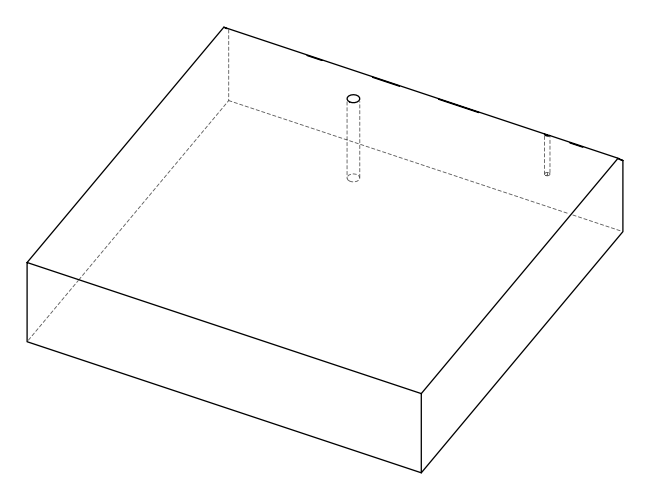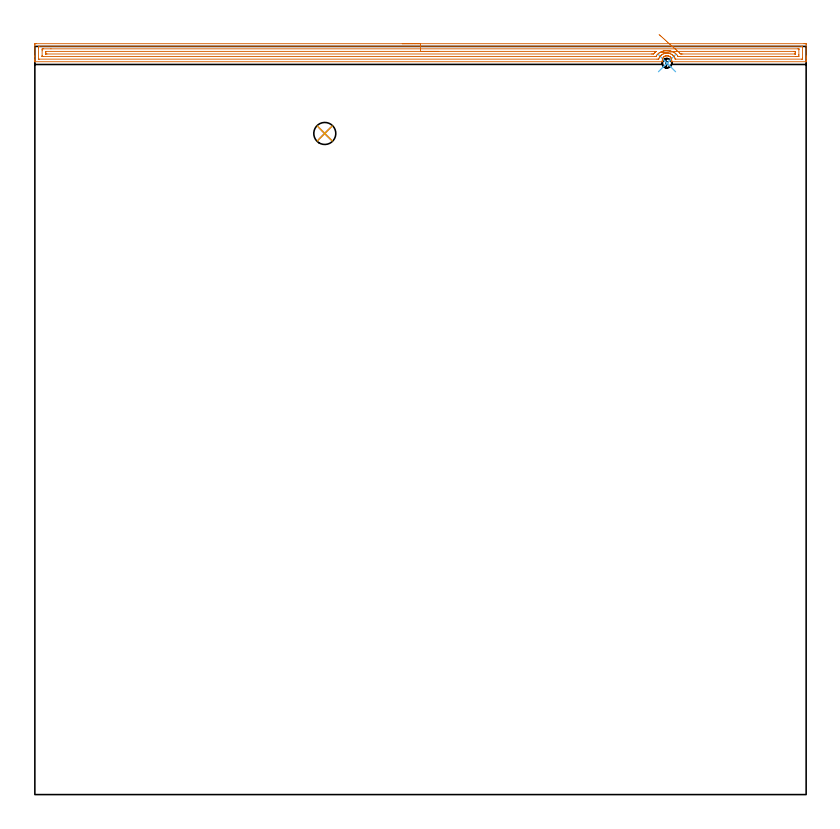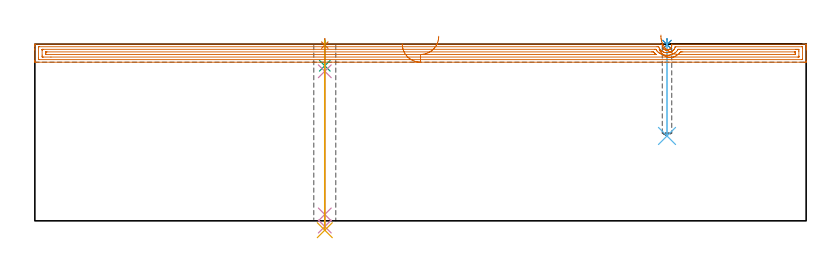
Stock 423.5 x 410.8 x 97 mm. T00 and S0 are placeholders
(PLAN: 7 operations, 5 tool changes, 15.1 min)
(1 SPOT_DRILL | STEP1HOLE | NXT0321_9005460120000 | 0.03 min | 3 mm3)
(2 SPOT_DRILL_1 | STEP1POCKET | NXT0321_9005460120000 | 0.03 min | 0 mm3)
(3 DRILL_BLIND_HOLE_INTO_CENTER | STEP1HOLE | UGT0301_198 | 0.06 min | 497 mm3)
(4 GUN_DRILL_THROUGH_HOLE | STEP1HOLE | UGT0307_003 | 0.47 min | 3300 mm3)
(5 DRILL_TO_ENLARGE_THROUGH_HOLE | STEP1HOLE | UGT0301_516 | 0.42 min | 7319 mm3)
(6 DRILL_BLIND_HOLE_INTO_CENTER_1 | STEP1POCKET | UGT0301_447 | 0.21 min | 1030 mm3)
(7 AREA_MILL | FG_CHAMFER_SURFACE | UGT0205_001 | 13.88 min | 20731 mm3)
(TOOL NXT0321_9005460120000 | NC Spot Drill, 142deg, 12mm, Carbide, Uncoated | D12 PA142 FL30 Z2)
(TOOL UGT0301_198 | Twist Drill 7.9 mm | D7.9 PA118 FL73 Z2)
(TOOL UGT0307_003 | Gun Drill 7 mm | D7 PA130 FL24 Z1)
(TOOL UGT0301_516 | Carbide Drill 12.1 mm | D12.1 PA118 FL101 Z2)
(TOOL UGT0301_447 | Carbide Drill 5.2 mm | D5.2 PA118 FL52 Z2)
(TOOL UGT0205_001 | Chamfer Mill 20 x 3 x 45 deg. | D20 FL50 Z2)
(OP 1 SPOT_DRILL)
G17 G21 G94 G90
T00 M6
G54
G17 G0 G90 X159.2 Y363. S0 M3
G43 Z107. H0
G94 G81 G98 Z96.479 F250. R100.
G80
M5
M2
(OP 2 SPOT_DRILL_1)
G17 G21 G94 G90
T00 M6
G54
G17 G0 G90 X347.1 Y401.6 S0 M3
G43 Z107. H0
G94 G81 G98 Z96.776 F250. R100.
G80
M5
M2
(OP 3 DRILL_BLIND_HOLE_INTO_CENTER)
G17 G21 G94 G90
T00 M6
G54
G17 G0 G90 X159.2 Y363. S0 M3
G43 Z107. H0
G94 G81 G98 Z85.15 F250. R99.
G80
M5
M2
(OP 4 GUN_DRILL_THROUGH_HOLE)
G17 G21 G94 G90
T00 M6
G54
G17 G0 G90 X159.2 Y363. M8
G43 Z107. H0
Z94.967
S716 M3
G94 G1 Z82.121 F125. M26
G4 X.084
Z3.5 F250.
G4 X.084
Z-3.132 F125.
G4 X.084
M5
M9
G0 Z94.967
Z107.
M2
(OP 5 DRILL_TO_ENLARGE_THROUGH_HOLE)
G17 G21 G94 G90
T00 M6
G54
G17 G0 G90 X159.2 Y363. S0 M3
G43 Z107. H0
G94 G73 G98 Z-5.135 F250. Q11.348 R99.
G80
M5
M2
(OP 6 DRILL_BLIND_HOLE_INTO_CENTER_1)
G17 G21 G94 G90
T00 M6
G54
G17 G0 G90 X347.1 Y401.6 S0 M3
G43 Z107. H0
G94 G81 G98 Z46.6 F250. R99.
G80
M5
M2
(OP 7 AREA_MILL)
G17 G21 G94 G90
T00 M6
G54
G17 G0 G90 X201.75 Y412.3 S1061 M3
G43 Z107. H0
Z97.1
G94 G1 X201.788 Z96.228 F250.
X201.902 Z95.363
X202.091 Z94.512
X202.353 Z93.68
X202.687 Z92.874
X203.09 Z92.1
X203.559 Z91.364
X204.09 Z90.672
X204.679 Z90.029
X205.322 Z89.439
X206.014 Z88.908
X206.75 Z88.44
X207.524 Z88.037
X208.33 Z87.703
X209.162 Z87.441
X210.014 Z87.252
X210.878 Z87.138
X211.75 Z87.1
X422.368
X422.89 Y412.299 Z87.101
X423.407 Y412.294 Z87.103
X423.492 Y412.292 Z87.106
X423.5 Y411.781 Z87.616
Y405.577 Z93.817
Y405.016 Z94.381
Y404.691 Z94.705
Y404.13 Z95.267
Y403.805 Z95.59
Y403.156 Z96.244
Y402.78 Z96.619
Y402.428 Z96.963
X423.491 Y402.402 Z96.988
X423.337 Y402.4 Z97.
X349.683
X349.616 Y402.405 Z96.992
X349.627 Y402.497 Z96.901
X349.664 Y402.683 Z96.716
X349.687 Y402.868 Z96.532
X349.685 Y403.207 Z96.193
X349.628 Y403.653 Z95.745
X349.582 Y403.805 Z95.592
X349.497 Y404.087 Z95.311
X349.45 Y404.21 Z95.189
X349.336 Y404.416 Z94.983
X349.237 Y404.568 Z94.831
X349.208 Y404.611 Z94.787
X349.144 Y404.691 Z94.706
X349.063 Y404.795 Z94.604
X349.035 Y404.825 Z94.574
X348.901 Y404.968 Z94.43
X348.79 Y405.065 Z94.333
X348.734 Y405.114 Z94.284
X348.641 Y405.185 Z94.214
X348.556 Y405.248 Z94.15
X348.498 Y405.282 Z94.116
X348.344 Y405.374 Z94.023
X348.124 Y405.481 Z93.918
X347.938 Y405.551 Z93.848
X347.896 Y405.566 Z93.833
X347.662 Y405.629 Z93.767
X347.62 Y405.636 Z93.758
X347.6 Y405.639 Z93.754
X347.439 Y405.669 Z93.728
X347.324 Y405.68 Z93.718
X347.302 Y405.681 Z93.715
X347.208 Y405.689 Z93.708
X347.009 Z93.707
X346.992 Y405.69 Z93.708
X346.974 Y405.688 Z93.709
X346.907 Y405.682 Z93.714
X346.885 Y405.681 Z93.718
X346.767 Y405.67 Z93.727
X346.558 Y405.631 Z93.762
X346.536 Y405.628 Z93.767
X346.331 Y405.575 Z93.825
X346.309 Y405.569 Z93.831
X346.112 Y405.494 Z93.902
X346.089 Y405.486 Z93.911
X345.956 Y405.423 Z93.975
X345.873 Y405.383 Z94.014
X345.575 Y405.192 Z94.207
X345.517 Y405.144 Z94.256
X345.486 Y405.119 Z94.281
X345.326 Y404.987 Z94.409
X345.302 Y404.967 Z94.429
X345.219 Y404.88 Z94.517
X345.132 Y404.788 Z94.608
X345.055 Y404.691 Z94.703
X344.979 Y404.598 Z94.797
X344.831 Y404.349 Z95.05
X344.708 Y404.088 Z95.311
X344.62 Y403.805 Z95.591
X344.572 Y403.653 Z95.745
X344.529 Y403.431 Z95.966
X344.51 Y403.206 Z96.192
X344.511 Y402.946 Z96.451
X344.539 Y402.674 Z96.722
X344.544 Y402.652 Z96.744
X344.584 Y402.404 Z96.99
X344.326 Y402.4 Z97.
X0.163
X0.01 Y402.403 Z96.988
X0.007 Y402.426 Z96.965
X0. Y402.78 Z96.619
Y403.156 Z96.244
Y403.805 Z95.59
Y405.016 Z94.381
Y405.577 Z93.817
Y411.5 Z87.897
X0.003 Y411.781 Z87.616
X0.008 Y412.292 Z87.106
X0.093 Y412.295 Z87.103
X0.61 Y412.3 Z87.1
X211.75
Y410.886 Z88.514
X421.105
X421.327 Y410.884 Z88.516
X421.433 Y410.881 Z88.519
X421.479 Y410.879 Z88.521
X421.49 Y410.852 Z88.548
X421.494 Y410.75 Z88.65
X421.499 Y410.504 Z88.896
Y404.691 Z94.709
X421.498 Y404.301 Z95.099
X421.49 Y403.907 Z95.493
X421.482 Y403.821 Z95.579
X421.435 Y403.819 Z95.581
X421.325 Y403.816 Z95.584
X421.105 Y403.814 Z95.586
X351.92 Y403.815 Z95.585
X351.699 Y403.817 Z95.583
X351.645 Y403.819 Z95.581
X351.624 Y403.821 Z95.579
X351.617 Y403.841 Z95.559
X351.589 Y403.925 Z95.475
X351.468 Y404.324 Z95.076
X351.32 Y404.691 Z94.709
X351.151 Y405.006 Z94.394
X350.956 Y405.285 Z94.115
X350.831 Y405.443 Z93.957
X350.718 Y405.577 Z93.823
X350.576 Y405.732 Z93.668
X350.41 Y405.888 Z93.512
X350.189 Y406.075 Z93.325
X350.002 Y406.216 Z93.184
X349.778 Y406.369 Z93.031
X349.683 Y406.425 Z92.975
X349.613 Y406.464 Z92.936
X349.202 Y406.665 Z92.735
X349.054 Y406.726 Z92.674
X348.79 Y406.824 Z92.576
X348.281 Y406.969 Z92.431
X347.897 Y407.04 Z92.36
X347.584 Y407.076 Z92.324
X347.257 Y407.1 Z92.3
X347.171 Y407.103 Z92.297
X347.088 Y407.102 Z92.298
X347.005 Y407.098 Z92.302
X346.408 Y407.056 Z92.344
X346.271 Y407.034 Z92.366
X346.112 Y407.006 Z92.394
X345.67 Y406.903 Z92.497
X345.474 Y406.846 Z92.554
X345.219 Y406.754 Z92.646
X345.011 Y406.67 Z92.73
X344.596 Y406.464 Z92.936
X344.326 Y406.291 Z93.109
X344.064 Y406.108 Z93.292
X343.914 Y405.987 Z93.413
X343.76 Y405.858 Z93.542
X343.473 Y405.577 Z93.823
X343.454 Y405.557 Z93.843
X343.434 Y405.534 Z93.866
X343.182 Y405.205 Z94.195
X343.082 Y405.04 Z94.36
X342.894 Y404.691 Z94.709
X342.784 Y404.45 Z94.95
X342.541 Y403.821 Z95.579
X342.526 Y403.819 Z95.581
X341.648 Y403.814 Z95.586
X2.395
X2.173 Y403.816 Z95.584
X2.067 Y403.819 Z95.581
X2.021 Y403.821 Z95.579
X2.01 Y403.848 Z95.552
X2.006 Y403.95 Z95.45
X2.001 Y404.196 Z95.204
Y410.009 Z89.391
X2.002 Y410.399 Z89.001
X2.01 Y410.793 Z88.607
X2.018 Y410.879 Z88.521
X2.065 Y410.881 Z88.519
X2.175 Y410.884 Z88.516
X2.395 Y410.886 Z88.514
X211.75
Y409.472 Z89.928
X418.968 Y409.471 Z89.929
X419.319 Y409.47 Z89.93
X419.436 Y409.468 Z89.932
X419.476 Y409.465 Z89.935
X419.49 Y409.461 Z89.939
X419.493 Y409.422 Z89.978
X419.497 Y409.302 Z90.098
X419.499 Y409.123 Z90.277
X419.5 Y408.943 Z90.457
Y406.284 Z93.116
X419.498 Y405.577 Z93.823
X419.495 Y405.402 Z93.998
X419.485 Y405.235 Z94.165
X419.319 Y405.234 Z94.166
X418.777 Y405.23 Z94.17
X418.426 Y405.229 Z94.171
X417.885 Y405.228 Z94.172
X354.147 Y405.229 Z94.171
X353.604 Y405.23 Z94.17
X353.254 Y405.234 Z94.166
X353.207 Y405.235 Z94.165
X353.183 Y405.244 Z94.156
X352.972 Y405.577 Z93.823
X352.725 Y405.944 Z93.456
X352.361 Y406.389 Z93.011
X352.288 Y406.464 Z92.936
X351.866 Y406.861 Z92.539
X351.468 Y407.178 Z92.222
X351.212 Y407.35 Z92.05
X350.816 Y407.589 Z91.811
X350.576 Y407.711 Z91.689
X350.323 Y407.836 Z91.564
X349.914 Y408.007 Z91.393
X349.683 Y408.09 Z91.31
X349.196 Y408.236 Z91.164
X348.79 Y408.337 Z91.063
X348.662 Y408.363 Z91.037
X348.239 Y408.434 Z90.966
X347.897 Y408.473 Z90.927
X347.639 Y408.493 Z90.907
X347.309 Y408.511 Z90.889
X347.005 Y408.512 Z90.888
X346.738 Y408.501 Z90.899
X346.112 Y408.454 Z90.946
X345.919 Y408.428 Z90.972
X345.596 Y408.372 Z91.028
X345.219 Y408.293 Z91.107
X345.173 Y408.282 Z91.118
X344.987 Y408.236 Z91.164
X344.486 Y408.077 Z91.323
X344.326 Y408.019 Z91.381
X343.851 Y407.822 Z91.578
X343.434 Y407.613 Z91.787
X343.264 Y407.518 Z91.882
X343. Y407.35 Z92.05
X342.729 Y407.163 Z92.237
X342.541 Y407.025 Z92.375
X342.232 Y406.771 Z92.629
X341.918 Y406.464 Z92.936
X341.786 Y406.327 Z93.073
X341.648 Y406.168 Z93.232
X341.39 Y405.833 Z93.567
X341.232 Y405.577 Z93.823
X341.052 Y405.283 Z94.117
X341.013 Y405.235 Z94.165
X340.931 Y405.233 Z94.167
X340.755 Y405.231 Z94.169
X340.404 Y405.229 Z94.171
X4.532
X4.181 Y405.23 Z94.17
X4.064 Y405.233 Z94.167
X4.024 Y405.235 Z94.165
X4.01 Y405.239 Z94.161
X4.007 Y405.278 Z94.122
X4.003 Y405.398 Z94.002
X4.001 Y405.577 Z93.823
X4. Y405.757 Z93.643
Y408.416 Z90.984
X4.002 Y409.123 Z90.277
X4.005 Y409.298 Z90.102
X4.015 Y409.465 Z89.935
X4.181 Y409.467 Z89.933
X4.723 Y409.471 Z89.929
X8.836 Y409.472 Z89.928
X211.75
Y408.057 Z91.343
X340.565
X340.755 Y408.056 Z91.344
X340.938 Y408.055 Z91.345
X341.104 Y408.051 Z91.349
X341.025 Y407.968 Z91.432
X340.866 Y407.829 Z91.571
X340.755 Y407.732 Z91.668
X340.557 Y407.547 Z91.853
X340.356 Y407.35 Z92.05
X340.113 Y407.101 Z92.299
X339.721 Y406.65 Z92.75
X339.677 Y406.648 Z92.752
X338.97 Y406.643 Z92.757
X338.789
X6.679
X6.096 Y406.645 Z92.755
X6.03 Y406.647 Z92.753
X6.015 Y406.649 Z92.751
X6.01 Y406.663 Z92.737
X6.006 Y406.712 Z92.688
X6.002 Y406.913 Z92.487
X6. Y407.317 Z92.083
X6.001 Y407.777 Z91.624
X6.003 Y407.99 Z91.41
X6.006 Y408.042 Z91.358
X6.01 Y408.05 Z91.35
X6.016 Y408.053 Z91.347
X6.045 Y408.055 Z91.345
X6.147 Y408.057 Z91.343
X211.75
X212.622 Z91.381
X213.487 Z91.494
X214.338 Z91.683
X215.17 Z91.946
X215.976 Z92.279
X216.75 Z92.682
X217.486 Z93.151
X218.178 Z93.682
X218.821 Z94.271
X219.41 Z94.915
X219.942 Z95.607
X220.41 Z96.343
X220.813 Z97.116
X221.147 Z97.922
X221.409 Z98.754
X221.598 Z99.606
X221.712 Z100.471
X221.75 Z101.343
G0 Z107.
X343.775 Y407.433
Z101.989
G1 X343.756 Y407.432 Z101.117
X343.813 Y407.435 Z100.246
X343.945 Y407.444 Z99.384
X344.151 Y407.458 Z98.536
X344.431 Y407.476 Z97.71
X344.781 Y407.499 Z96.912
X345.199 Y407.527 Z96.147
X345.683 Y407.559 Z95.421
X346.227 Y407.595 Z94.74
X346.829 Y407.635 Z94.11
X347.483 Y407.678 Z93.534
X348.185 Y407.724 Z93.018
X348.929 Y407.774 Z92.565
X349.709 Y407.825 Z92.179
X350.521 Y407.879 Z91.863
X351.356 Y407.934 Z91.618
X352.21 Y407.99 Z91.448
X353.075 Y408.048 Z91.352
X353.116 Y408.05 Z91.35
X353.254 Y408.054 Z91.346
X353.435 Y408.057 Z91.343
X416.821
X417.404 Y408.055 Z91.345
X417.47 Y408.053 Z91.347
X417.485 Y408.051 Z91.349
X417.49 Y408.037 Z91.363
X417.494 Y407.988 Z91.412
X417.498 Y407.787 Z91.613
X417.5 Y407.383 Z92.017
X417.499 Y406.924 Z92.476
X417.497 Y406.71 Z92.69
X417.494 Y406.658 Z92.742
X417.49 Y406.65 Z92.75
X417.484 Y406.647 Z92.753
X417.455 Y406.645 Z92.755
X417.353 Y406.643 Z92.757
X355.752
X355.04 Y406.644 Z92.756
X354.857 Y406.645 Z92.755
X354.509 Y406.65 Z92.75
X354.147 Y407.036 Z92.364
X353.846 Y407.35 Z92.05
X353.254 Y407.888 Z91.512
X353.099 Y408.026 Z91.374
X353.075 Y408.048 Z91.352
X352.521 Y408.546 Z90.9
X351.939 Y409.069 Z90.514
X351.334 Y409.612 Z90.197
X350.711 Y410.172 Z89.953
X350.074 Y410.744 Z89.783
X349.429 Y411.324 Z89.688
X348.781 Y411.907 Z89.669
X348.133 Y412.488 Z89.726
X347.492 Y413.065 Z89.858
X346.861 Y413.631 Z90.065
X346.247 Y414.183 Z90.346
X345.653 Y414.717 Z90.697
X345.084 Y415.228 Z91.117
X344.544 Y415.713 Z91.601
X344.038 Y416.168 Z92.147
X343.569 Y416.589 Z92.75
X343.141 Y416.974 Z93.406
X342.758 Y417.318 Z94.11
G0 Z107.
M5
M2
